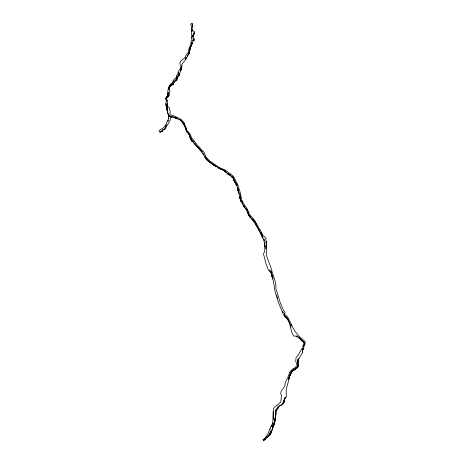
<?xml version="1.0" encoding="UTF-8"?>
<svg xmlns="http://www.w3.org/2000/svg" width="464" height="464" viewBox="0 0 464 464"><rect width="100%" height="100%" fill="white"/><g stroke="black" fill="none" stroke-linecap="round" stroke-linejoin="round"><path stroke-width="0.7" d="M240.306 199.381L240.311 198.105L240.596 200.378L241.089 201.463L241.622 201.359L240.851 200.964L240.735 200.054L241.332 201.678M271.196 272.67L269.549 270.158M273.151 425.337L272.356 429.6L270.321 434.432L268.25 436.589L265.501 438.468L265.257 439.24L263.912 439.82L265.304 438.938L264.057 439.779L263.622 440.8L263.912 439.82L263.877 440.307M275.019 418.627L274.624 423.145L273.145 426.729L273.139 425.401M274.885 421.817L275.744 415.251L275.732 411.191M169.006 116.829L169.012 115.385M238.038 189.063L238.363 191.963L239.151 193.326L238.293 191.284M273.493 425.523L273.395 426.346L273.4 424.96M274.63 421.724L274.624 423.145L274.734 422.188M297.847 360.818L297.842 362.39L297.824 360.052L297.749 365.168L297.981 359.681M192.862 35.496L192.85 36.865L192.862 35.496L194.132 33.124L194.277 33.791L192.867 36.436L193.012 35.084L192.966 36.041M239.981 198.354L239.987 197.246L240.143 198.702L239.714 196.469M284.009 400.989L284.003 402.23L283.353 402.572L282.999 403.848L281.793 405.176L278.835 405.861M288.393 320.914L287.274 318.577L284.473 316.274L284.478 315.236M297.668 364.942L297.685 361.183L297.644 361.526M297.842 362.39L297.847 361.038L298.004 361.671M302.54 341.127C302.238 340.907 301.931 341.168 302.18 340.28L302.168 340.825M166.814 105.705L166.889 104.052L166.999 109.115L167.637 113.222L168.797 114.393M189.237 52.768L189.248 51.637L189.532 52.113L189.092 53.43L187.201 55.895M167.005 108.141L167.22 110.026L167.057 105.485L167.22 110.026L167.243 106.691M225.156 171.17L225.092 171.547L224.837 170.961L226.519 172.614L223.874 170.665L223.52 169.812L221.345 169.534L217.326 166.791M168.989 116.429L169 115.147M168.328 88.966L168.606 87.94L168.623 88.868L170.729 85.66L173.055 84.344L174.168 81.925L176.598 80.492L176.778 78.909M189.602 134.954L187.004 132.037L186.255 130.541L185.722 127.333L185.873 128.482L183.257 123.482L183.268 122.45L181.082 120.414L181.03 120.797L181.621 120.785M191.696 44.063L191.371 46.023L190.217 46.649M191.887 30.833L191.812 30.166L191.858 31.494M274.508 423.4L274.531 421.231M297.76 365.835L297.824 366.92L297.059 367.836L296.595 367.447L296.734 368.056L298.213 366.386L298.108 365.591L298.213 366.386L296.328 368.631L291.682 371.339L290.267 373.665L289.948 375.881L290.128 374.581M265.333 438.66L265.408 439.193L266.266 437.018L266.069 437.343M273.047 427.083L273.076 424.949M168.971 116.708L168.989 115.31M272.815 428.028L272.832 426.694M273.899 425.094L273.708 425.413L273.731 424.026M302.255 351.439L302.337 351.851L302.319 349.81L302.418 350.111L302.992 349.189L302.487 349.549C302.203 354.537 302.232 349.496 303.34 348.162M169.366 86.861L169.209 88.032C168.884 86.136 172.086 83.7 173.055 84.344L173.165 83.334M269.996 432.941L269.961 434.971L269.868 433.04M273.598 411.249L273.348 419.114M283.835 401.157L283.817 402.387L283.753 400.983M304.616 343.691L304.622 344.856L304.645 342.322L304.622 344.856L303.682 346.057L304.512 344.363L304.535 345.141L303.659 345.79M160.167 131.985L162.313 131.515L162.649 130.094M166.808 104.876L166.831 103.507M270.906 431.126L270.872 433.231L270.79 431.282M302.174 340.651L302.18 340.28M169.093 115.188L168.913 116.725L168.85 115.084M191.255 138.713L191.957 141.23L193.662 142.344M270.239 433.04L270.321 434.432L270.355 432.431M275.744 415.251L275.906 410.141M166.611 101.106L166.356 98.432L168.241 96.495L168.229 92.33M186.412 130.889L186.534 130.488L186.801 130.894L186.569 131.167L186.284 129.062L186.255 130.541L185.983 128.969M190.176 47.624L189.73 49.973L189.602 48.795L189.532 52.113L189.724 48.975M271.109 432.541L271.133 431.218M275.657 410.971L275.367 417.878M298.984 337.896L298.897 337.334L299.988 338.848M290.725 373.056L291.154 373.056L291.682 371.339L291.154 373.056L290.267 374.036L290.273 375.069M302.476 349.844L302.487 349.549M192.293 23.954L192.224 26.309M270.547 432.384L270.518 433.834L270.495 432.483M302.273 351.289L302.337 351.851L302.395 349.717L302.4 350.424M166.002 98.391L166.106 99.279L166.141 98.049L166.303 99.644L166.141 98.049L167.591 96.222M180.374 120.344L180.392 119.799L181.03 120.797L179.736 119.318M167.724 111.203L167.637 113.222L167.469 109.927M184.423 126.069L184.469 124.52L183.268 122.45L182.688 122.954L183.257 123.482M285.435 397.561L284.397 399.342L284.003 402.23L283.951 400.815M184.185 124.671L183.268 122.45L182.903 123.163M302.018 340.924L301.965 340.35M304.645 343.418L304.645 342.322M184.759 126.73L184.788 125.976L185.072 127.037L185.565 127.084M224.767 171.257L223.851 170.16L222.297 169.708M237.771 188.204L237.759 187.549M275.39 417.177L275.483 414.364L275.39 416.457M275.326 418.824L275.599 410.942M275.773 411.411L277.861 408.39L277.907 407.137M271.04 431.485L270.988 432.889L270.988 431.561M181.499 67.309L180.229 70.951M181.006 68.336L181.128 67.541L181.233 68.892L181.291 67.732M189.73 49.973L189.788 48.674M273.215 413.934L273.279 412.38L273.354 416.051L273.418 411.806L273.458 419.027M266.562 437.83L266.62 436.578L267.096 436.322L267.131 437.523L266.62 436.578L266.324 438.004L266.266 437.018M168.548 89.134L168.606 87.94M272.641 277.542L272.055 276.782L272.119 275.494M275.285 419.265L275.053 420.541L275.158 418.458M275.436 412.896L275.535 410.808M275.732 412.49L275.564 417.507L275.564 416.295L275.68 417.153M272.646 428.324L272.722 426.892M194.016 33.652L194.317 33.692L194.196 32.19L194.277 33.791L193.123 34.922M168.687 88.485L168.722 87.8L168.971 88.166M180.96 68.771L180.595 70.58L180.27 70.366L180.629 69.768M288.301 379.796L289.031 378.543L289.113 377.157M284.113 401.946L284.101 401.296M170.375 116.667L171.523 117.09L171.715 116.51L170.914 116.458C170.862 120.321 168.403 123.824 166.054 126.666L164.418 129.299L159.848 132.344L158.978 130.709L163.653 127.565L165.375 125.727L168.513 118.877C169.488 114.718 166.437 111.383 166.936 107.201C163.554 104.644 167.846 101.216 165.828 98.2L167.672 95.323C167.788 90.399 167.829 85.08 172.759 82.401L172.886 80.956L174.737 78.822L175.74 78.503L176.854 75.18L178.17 74.234L177.898 73.271L178.24 71.386L180.734 68.162L180.943 66.085L179.812 63.771L180.467 61.289L184.834 57.861L186.569 54.143L188.187 52.925L188.581 49.793L190.774 44.747L191.046 41.313L191.847 40.409L191.951 38.889L191.243 37.607C192.293 33.628 190.913 29.69 191.406 25.7L190.547 24.157L192.177 23.2L192.815 26.79L192.067 28.211L192.699 30.137L193.627 31.43L194.12 31.343L194.648 32.48L193.053 35.183L192.786 36.615L192.914 37.306L193.853 38.112L193.801 40.322C191.156 43.976 189.927 48.801 189.306 53.256L184.95 60.453L182.021 63.945C182.126 68.394 180.258 73.248 177.393 76.728L176.842 79.466L174.168 81.316L173.472 83.613L170.491 85.376L169.232 87.371L169.012 88.717L169.911 91.727L169.319 95.207L166.431 97.539L166.361 98.385L167.603 101.633L167.22 106.111L169.169 107.561L170.311 112.178L169.801 113.842L170.265 115.002L173.24 115.553L180.351 118.946L182.248 120.582L184.347 123.238L186.975 130.506L190.194 134.166L191.475 137.535L198.377 146.346L199.334 146.902L202.113 150.62L202.965 150.968L204.444 153.143L205.923 157.087L210.146 161.315L219.176 167.463L225.086 170.01L233.543 176.332L237.852 185.09L239.824 191.127L241.785 200.048L244.806 205.842L246.593 207.744L249.58 214.426L254.104 219.727L260.664 230.857L262.844 235.503L265.669 237.765L266.382 242.869L266.498 255.635L271.533 269.364C272.675 275.738 276.677 281.944 275.86 288.747C278.945 296.745 280.018 305.335 285.012 312.55L284.879 314.644L285.285 315.433L286.508 315.694C290.98 321.146 292.094 329.423 297.633 334.248L298.306 335.687L305.022 341.371L304.952 344.421L303.798 345.697L303.879 348.087L302.603 349.288L302.76 352.251L298.172 359.931L297.708 362.013L298.288 365.794L296.844 367.877L292.633 370.266L290.638 373.068L286.195 389.424L286.352 397.068L284.38 398.756C284.548 404.219 278.162 405.93 275.871 410.147C276.068 418.725 273.569 427.112 269.723 434.791L266.394 437.308L263.471 440.336L263.03 439.449L264.735 438.503L267.861 433.944L271.011 426.143L272.739 423.441L273.366 408.9L275.181 406.365L277.043 405.356L280.911 401.812C280.575 398.953 282.553 396.215 280.668 393.489L281.219 390.908L284.716 386.379C284.629 381.188 288.892 377.742 289.362 372.441L292.627 368.99L294.35 368.178L297.372 365.301L296.49 363.857L295.713 360.882L296.09 357.553C299.222 354.856 299.93 350.511 302.841 347.64L302.998 345.315L303.827 344.213L303.729 342.304L296.896 336.197L296.896 336.499L297.621 336.562L297.511 336.238L293.84 336.052C289.321 330.24 291.467 320.351 284.449 316.141C280.14 307.696 276.776 298.555 274.526 289.165C274.143 283.144 272.472 277.217 270.541 271.573L268.383 270.06L266.168 264.248L263.436 253.605L264.457 252.19L265.054 248.223L263.865 239.679L262.711 238.334L259.625 231.385L254.33 221.618L251.111 218.184C249.284 216.004 247.15 213.643 247.231 210.586L243.49 205.97L240.787 200.541L236.831 185.687L232.824 177.323L227.267 173.536L224.425 170.752L218.283 167.632L210.685 162.997L207.443 160.208L202.791 153.868C200.68 148.898 195.46 146.34 192.896 141.601L191.557 140.54L191.383 139.652L190.176 138.26L189.208 134.357L186.337 130.546L185.159 126.701L184.399 125.959L184.104 124.114L183.315 123.093L180.276 119.996L176.917 118.778L173.93 116.876L170.479 116.325M304.662 342.942L304.662 344.52L304.662 343.638L304.715 344.108M284.188 399.939L284.27 398.588M188.314 132.878L188.541 133.951L188.314 132.878L188.222 133.29M289.49 376.269L289.031 378.543L288.869 377.145M162.609 130.732L162.417 130.048L162.313 131.515L162.417 130.048L162.615 130.361M247.469 210.61L247.202 210.987L246.564 208.458L247.416 211.375L243.264 205.436M300.324 339.039C301.612 339.416 302.064 341.347 300.579 339.242L300.167 338.94M190.588 139.072L190.646 138.429L191.243 139.31L190.321 138.695L190.426 137.327M272.519 428.823L272.67 426.77M277.211 409.028L277.304 407.781M178.356 73.034L178.391 72.506M194.317 33.692L194.381 32.445L194.277 33.791L194.109 33.396M272.142 274.758L272.055 276.782M302.47 351.08L302.418 351.724L302.377 350.819M285.789 317.103L286.137 316.883M174.128 80.84L173.814 82.354L173.977 81.368L174.168 81.925M190.124 137.588L190.321 138.695L190.42 137.553M288.509 379.291L288.55 378.839L288.451 379.651L288.66 379.094M189.092 53.43L189.248 51.637L189.074 52.194M241.089 201.463L241.118 201.109M188.802 134.206L188.581 133.313M278.209 406.638L277.861 408.39L277.977 407.775M168.623 88.868L168.722 87.8M176.685 78.37L176.767 80.185L177.312 77.128M214.646 165.66L214.153 164.726L214.646 165.66L214.919 165.219L215.47 165.984L216.798 166.535L215.615 166.483L214.095 165.323L214.153 164.726L212.959 164.627L211.201 163.189L211.944 163.171L211.59 163.508M272.484 428.208L272.356 429.6L272.345 428.278M263.622 440.8L263.912 439.82M179.197 73.77L179.046 75.226L178.936 73.48L179.046 75.226L178.936 73.48L179.046 75.226L177.207 78.254L177.109 77.157M268.644 434.983L268.511 436.299L268.644 434.983L269.155 435.464M275.848 411.052L275.987 409.706M265.454 438.886L265.501 438.468L265.408 439.193M168.032 94.238L168.148 93.206M189.863 47.67L189.996 47.003M273.052 422.6L272.873 424.032M173.426 82.261L173.321 83.195L173.426 82.261L173.466 82.876M191.371 46.023L191.667 44.179L191.684 45.304L191.481 45.066L190.797 45.704M239.813 196.742L239.871 197.78L240.033 196.376M215.905 166.547L215.615 166.483M190.959 138.771L190.901 139.246L190.646 138.429M205.123 157.099L205.256 156.484L205.477 158.114L205.256 156.484L205.1 157.673L207.489 160.643L211.033 162.934M297.673 367.152L297.72 366.815M303.566 348.661L303.537 348.197L303.038 349.351L303.404 348.441M237.475 185.165L236.936 183.906L236.791 185.269L236.147 184.533L233.676 180.258L232.795 176.912L232.046 177.405C231.246 174.899 228.648 174.969 227.285 173.217M265.93 437.714L265.495 438.753M298.155 359.664L298.387 358.904L297.905 360.226M301.037 339.95L300.597 338.969M238.363 191.963L238.484 191.098L238.345 191.51M162.093 131.277L160.915 131.822L160.579 131.474L160.48 131.927L160.3 131.567M238.206 190.948L238.102 189.068M298.729 358.318L298.23 359.119M184.324 125.454L184.469 124.52L184.602 125.582M198.76 147.97L197.194 147.187L196.927 146.218M303.456 341.991L303.154 341.388L303.102 341.736L303.752 341.922M304.836 343.099L304.842 342.699M303.009 341.516L302.934 341.22M187.317 132.397L186.801 130.894L186.685 131.434M273.348 425.03L273.395 426.346L273.505 425.708M290.725 325.769L290.766 324.51L291.282 325.397M270.883 272.055L270.959 271.614L270.118 270.959L270.292 271.608L270.361 271.231L271.336 271.91L270.988 272.293L270.959 271.614M268.25 436.589L268.459 435.412L268.25 436.589L267.948 436.032L267.397 436.27L267.131 437.523M295.452 368.358L295.51 369.025L295.284 368.503L295.788 368.138L296.125 368.66L296.322 367.575L296.328 368.631L296.595 367.447M303.288 348.963L303.346 348.632M207.072 159.749L207.188 159.146M265.124 248.843L265.17 245.154M272.345 277.252L272.287 276.341M210.215 162.354L210.273 162.064M224.947 171.361L225.017 171.036M165.828 127.948L165.961 127.322L164.975 129.009L163.635 129.328M214.095 165.323L213.382 164.935L213.463 164.552L212.959 164.627L212.454 163.618L212.06 163.949M239.871 197.78L239.987 197.246L240.143 198.702M234.419 181.308L233.844 179.498L234.071 180.763M296.751 336.4L296.838 336L296.896 336.499L296.653 336.232M188.071 54.044L188.5 54.474L188.744 53.372M186.429 57.275L186.163 58.383L185.391 59.085M221.345 169.534L221.427 169.174L218.005 167.498M289.553 376.258L289.42 377.354L289.327 375.973M166.269 98.786L166.518 97.782M204.125 154.819L203.296 154.257L203.423 153.746M180.844 69.223L180.908 69.82L180.844 69.223L180.908 69.82L180.757 69.536M168.061 120.901L168.177 120.414L168.188 121.139M176.558 79.547L176.685 79.071L176.598 80.492L176.558 79.547L175.583 79.866M224.582 171.123L224.86 171.309M197.676 147.529L197.072 146.636M191.702 43.448L192.113 43.72L191.916 42.317L192.113 43.72L191.684 45.304L191.545 44.898M191.818 139.426L191.957 141.23L191.76 140.192M292.709 370.771L292.83 370.359L294.646 369.617L295.156 368.781M171.889 84.576L171.75 85.045L171.344 84.837M284.629 314.812L284.618 313.49M296.896 336.499L297.511 336.238M170.903 85.092L170.729 85.66L170.497 85.393M270.042 429.554L270.251 428.939M181.662 66.509L181.876 65.871M205.129 157.476L205.308 156.965M165.747 126.237L165.99 125.553M291.943 371.014L291.746 371.455L292.83 370.359L294.646 369.617L294.159 369.733M274.41 424.171L274.398 423.574L274.212 424.247M218.648 168.026L218.312 167.324M299.518 337.949L299.344 338.355L299.268 337.705M184.028 124.485L184.208 124.079L184.556 126.469L184.55 124.891M282.999 403.848L283.301 402.769M176.801 76.363L177.004 76.061M166.112 125.164L166.39 124.7M292.83 370.359L292.297 371.014M287.75 319.389L287.97 318.93M165.921 126.295L166.095 125.947M189.225 134.537L189.399 134.189L188.848 133.696M166.889 100.067L166.68 100.456L166.39 99.18L166.999 100.763M289.948 375.881L290.597 373.242M217.744 167.313L217.407 166.599L217.703 167.173M287.274 318.577L286.282 317.063L286.874 318.403L286.903 317.997L287.129 318.478L287.431 318.298M240.526 196.127L240.717 195.791M190.368 46.325L190.797 46.493L190.553 45.93M229.297 174.644L229.57 174.238L228.607 174.522L227.725 173.304M302.545 340.907L302.209 340.924L302.708 341.098M270.982 426.915L271.225 426.578M215.47 165.984L215.296 166.216L215.139 165.712M271.452 426.022L272.304 424.983M238.073 188.987L238.258 190.571M216.555 166.228L216.143 166.588L215.934 166.28M234.929 181.383L234.662 181.72L234.511 180.85L235.312 183.031M196.637 145.748L194.903 144.055L195.315 143.533M232.046 177.405L232.795 176.912M301.084 339.636L301.159 340.147L301.78 340.071M171.523 117.09L173.925 117.467L175.746 118.436L177.028 118.285L175.624 117.496M261.841 235.596L258.32 228.827L258.686 228.462M233.34 179.266L233.775 178.843M294.431 369.547L295.058 369.408L294.947 368.967M198.395 147.448L198.099 147.703L197.774 147.163M219.188 168.014L218.927 168.229L218.747 167.794M208.278 161.112L208.719 160.77M212.483 164.233L212.901 163.937M178.414 75.064L178.773 74.82M162.951 129.798L163.264 129.584M228.172 174.307L228.485 174.099L227.708 173.652M202.519 152.064L200.373 150.527L199.143 148.3L199.102 148.967L199.735 149.634M268.238 435.87L267.479 437.117L267.397 436.27M229.57 174.238L228.909 174.603L228.874 174.284M201.828 151.455L201.098 151.276L200.465 149.715M220.609 168.792L220.261 168.925L220.046 168.432M297.905 366.496L298.178 365.858M293.439 370.04L294.646 369.617L293.758 369.907M192.606 40.78L193.969 40.588L193.708 38.721L193.969 40.588L193.969 39.214M223.068 169.923L223.52 169.812L222.772 169.812M180.363 119.59L179.684 119.538M187.688 132.153L187.004 132.037L186.969 131.364M299.524 338.546L300.051 338.679L299.75 338.505M176.158 118.436L177.028 118.285L175.746 118.436M230.144 174.922L230.567 174.887M265.536 438.306L265.744 438.01M224.367 170.642L223.874 170.665L223.851 170.16M227.952 174.122L228.485 174.099M220.696 169.174L222.256 169.319M193.366 34.649L193.621 34.313M176.865 118.459L177.503 118.691M172.098 84.425L172.73 84.587L172.637 83.99M297.749 336.615L298.886 337.804M193.418 34.568L193.54 34.359M290.882 372.934L291.154 373.056L291.119 372.412M232.331 177.497L232.911 177.869M192.751 40.484L193.378 40.838M201.875 151.861L201.37 151.107M282.576 311.501L282.878 311.756M160.967 131.492L161.895 131.805M167.313 96.663L167.672 96.999M258.32 228.827L254.086 221.676L248.942 215.859L248.194 213.452M289.107 322.202L289.327 322.613M242.272 201.91L242.684 202.379M169.563 86.536L169.76 86.762L169.882 86.043L170.224 86.159L170.16 85.678M194.903 144.055L193.859 142.703M233.328 177.822L232.974 177.405L232.992 178.147M252.851 219.078L253.704 220.087M302.574 349.404L302.69 349.247M193.523 140.807L193.917 141.311M270.118 271.434L269.717 270.025M272.699 277.263L272.42 276.875L272.501 277.385M182.688 122.954L181.813 121.336M238.78 192.218L238.612 191.974L238.589 192.589L238.484 191.098M304.425 344.967L304.5 344.682M255.258 222.25L254.556 221.102L256.198 225.626M255.954 223.404L257.004 225.127M283.069 312.104L283.423 312.69M285.238 316.744L284.879 316.17L286.085 317.388M191.603 37.648L191.829 38.013M288.55 321.239L288.753 321.587L288.724 321.053M187.392 131.956L188.088 132.965M290.075 375.301L290.11 374.9M243.844 204.908L244.47 206.022M251.546 218.092L252.428 219.698M262.137 236.153L262.978 237.69M289.356 323.106L289.756 323.82L289.594 322.961M249.673 216.091L250.45 217.657L249.649 215.69M271.353 273.238L271.753 274.079M253.472 220.377L254.086 221.676M291.003 372.743L291.154 373.056L291.073 372.557M261.36 232.876L262.775 235.898M189.648 135.737L190.025 136.712L189.927 135.668M248.002 211.613L248.64 213.075M297.349 364.779L297.662 365.568M273.07 278.968L272.739 277.861M172.538 84.123L172.73 84.587M263.506 238.844L264.26 240.764L264.022 239.012M242.173 202.878L242.486 203.731M168.676 88.966L168.832 89.401M277.495 297.842L277.629 298.213M196.736 146.375L196.846 146.705M277.252 297.349L277.072 296.502M188.291 53.865L188.5 54.474M170.914 116.458L171.123 117.079M300.672 339.068L300.852 339.613L300.794 339.259M284.473 316.274L284.316 315.189L284.333 315.711M276.689 294.965L276.805 295.33M290.452 325.102L290.586 325.542M194.381 32.445L194.613 33.222M203.11 153.607L203.296 154.257M235.753 183.147L236.147 184.533M259.051 229.755L259.411 231.055M304.448 344.827L304.535 345.141M271.776 274.99L272.008 276.422L271.991 275.123M184.788 125.976L185.072 127.037M291.003 326.784L291.096 327.12M191.719 140.337L191.957 141.23M162.151 130.889L162.313 131.515L162.232 130.32M295.962 368.01L296.125 368.66M266.075 241.46L266.655 247.95L266.539 246.581M200.373 150.527L200.1 149.396L199.578 149.541L198.975 148.341M240.584 199.398L240.311 198.105M178.907 74.605L179.046 75.226M213.463 164.552L213.585 165.109M169.308 87.046L169.424 87.574M284.589 315.294L284.676 316.46L284.629 315.474M165.955 98.588L166.106 99.279M243.675 205.036L244.11 207.077M297.424 367.059L297.499 367.424M166.785 106.25L166.918 106.917L166.889 104.052M237.858 189.312L238.032 190.31L237.991 189.15M162.151 130.517L162.313 131.515M303.125 348.934L303.172 349.235L303.143 348.766M247.834 212.698L247.898 213.109M162.417 130.048L162.603 131.196M264.886 246.57L264.422 242.486M303.154 341.388L303.218 341.823M191.504 30.038L191.8 31.163L191.8 30.009M191.997 42.833L192.113 43.72M189.399 134.189L189.469 134.751M275.86 413.238L275.958 414.085M189.648 135.447L189.718 136.045M248.791 214.467L248.942 215.859L248.849 214.791M240.596 200.378L240.34 198.592M166.895 96.988L166.953 97.492M166.141 98.049L166.303 99.644M183.593 123.424L183.645 123.952M167.637 113.222L167.481 111.511L167.446 112.59M185.838 57.542L185.936 58.609M266.087 241.605L266.336 244.424M168.728 115.333L168.768 115.78M266.243 243.153L266.365 244.522M192.345 24.563L192.45 25.781L192.479 24.557M302.035 340.425L302.081 341.005M284.577 315.126L284.676 316.46M263.79 439.982L263.842 440.603M277.768 407.119L277.861 408.39M176.523 77.07L176.558 77.523M186.284 129.062L186.371 130.28M167.243 106.94L167.278 107.433M189.602 48.795L189.747 51.307M284.763 397.799L284.832 399.034L284.792 397.631M176.709 78.979L176.767 80.185M284.397 399.846L284.345 398.559L284.409 400.525M190.269 137.373L190.321 138.695M297.778 363.329L297.847 365.069M302.296 350.587L302.337 351.851M291.241 372.314L291.259 372.795M284.357 399.075L284.42 400.815M191.812 30.166L191.847 31.25M186.07 128.592L186.11 129.694M167.057 105.485L167.22 110.026M191.632 29.592L191.673 30.955L191.655 29.615M168.154 92.893L168.241 96.495L168.954 95.236M177.184 77.14L177.207 78.254M238.102 189.672L238.119 190.75M169.192 87.238L169.209 88.032M168.652 118.459L168.658 118.819M291.682 371.339L291.688 371.693M291.485 371.902L291.491 372.267M289.014 377.423L289.031 378.543M270.292 432.373L270.321 434.432M297.708 360.818L297.755 365.116M273.696 423.997L273.708 425.413M169.035 115.281L169.047 116.655M273.383 424.902L273.395 426.346M275.048 418.418L275.053 420.541M168.948 115.559L168.948 116.835M273.418 411.806L273.418 418.725M275.604 410.855L275.535 412.96L275.593 410.849M205.801 158.085L205.535 157.569L205.917 158.816L206.254 158.172L205.801 158.085M173.037 83.131L173.055 84.344L173.037 83.131M240.451 194.538L240.01 194.149L240.451 194.538M300.933 354.403L300.933 354.403M191.8 31.163L191.771 29.864L191.8 31.163"/></g></svg>
